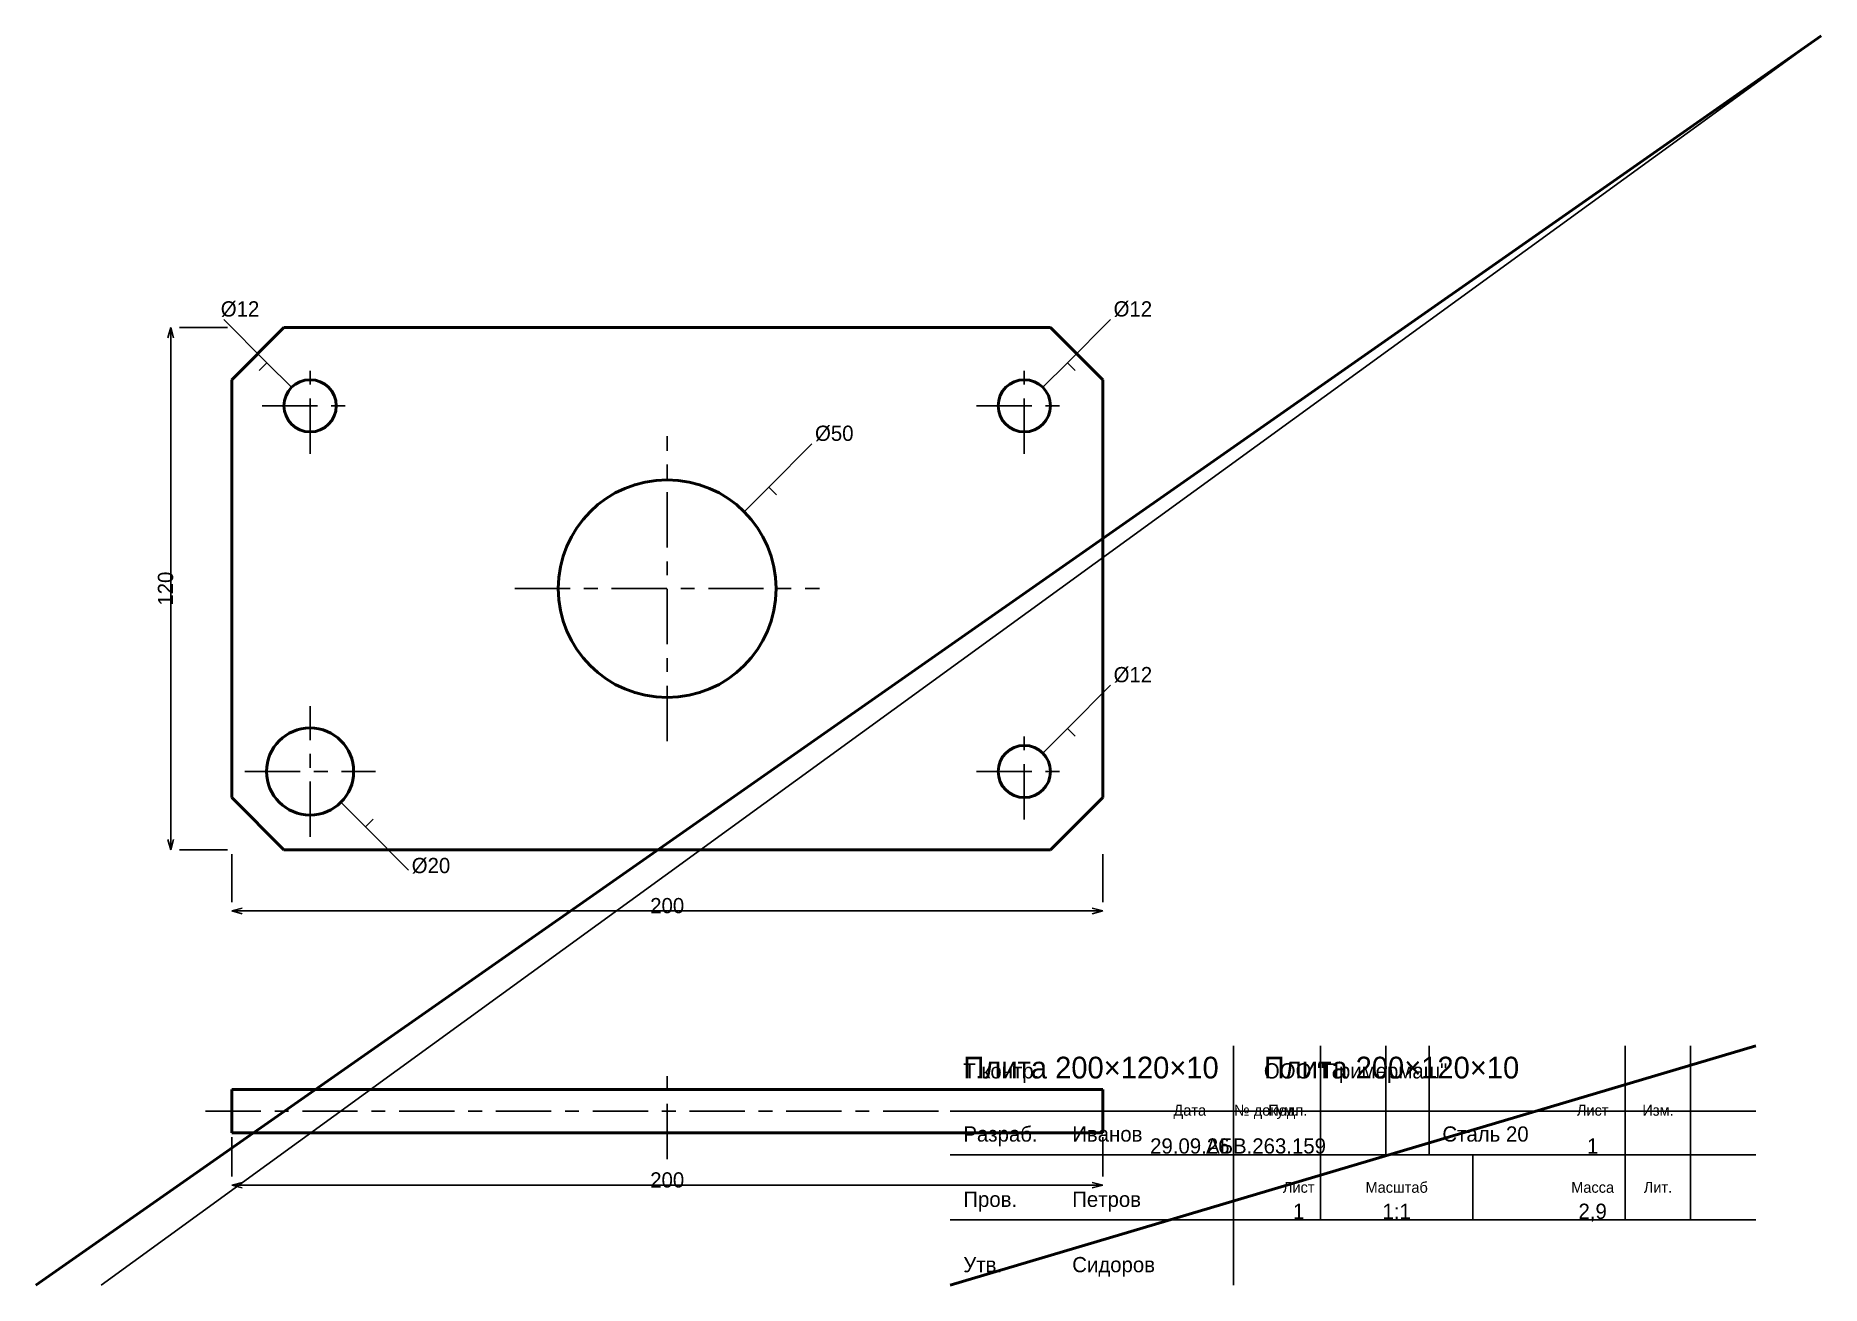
# Model space of a CAD drawing. Header units: millimetres. Extents: x 5 to 415, y 5 to 292.
import ezdxf
from ezdxf.enums import TextEntityAlignment as Align

# ---------------------------------------------------------------- set-up
doc = ezdxf.new("R2010")
doc.units = ezdxf.units.MM
doc.linetypes.add('CENTER', pattern=[22.225, 12.7, -3.175, 3.175, -3.175])
doc.linetypes.add('DASHED', pattern=[9, 6, -3])
for name, color, linetype, lineweight in [('AXIS', 7, 'CENTER', 25), ('DIMS', 7, 'CONTINUOUS', 25), ('MAIN', 7, 'CONTINUOUS', 50), ('TEXT', 7, 'CONTINUOUS', 25), ('THIN', 7, 'CONTINUOUS', 25)]:
    doc.layers.add(name, color=color, linetype=linetype, lineweight=lineweight)

msp = doc.modelspace()

# ---------------------------------------------------------------- linework, layer by layer
at = {"layer": 'AXIS', "linetype": 'CENTER', "lineweight": 25}
for p, q in [((68, 196), (68, 218)), ((232, 196), (232, 218)), ((57, 207), (79, 207)), ((221, 207), (243, 207)), ((150, 130), (150, 200)), ((115, 165), (185, 165)), ((68, 108), (68, 138)), ((232, 112), (232, 134)), ((53, 123), (83, 123)), ((221, 123), (243, 123)), ((150, 34), (150, 56)), ((44, 45), (256, 45))]:
    msp.add_line(p, q, dxfattribs=at)
at = {"layer": 'DIMS', "linetype": 'CONTINUOUS', "lineweight": 25}
for p, q in [((58.101, 216.899), (48.201, 226.799)), ((241.899, 216.899), (251.799, 226.799)), ((36, 225), (35.353, 222.585)), ((36, 105), (36, 225)), ((36, 225), (36.647, 222.585)), ((49, 225), (38, 225)), ((58.101, 216.899), (56.333, 215.132)), ((63.757, 211.243), (58.101, 216.899)), ((58.101, 216.899), (59.868, 215.132)), ((236.243, 211.243), (241.899, 216.899)), ((241.899, 216.899), (240.132, 215.132)), ((241.899, 216.899), (243.667, 215.132)), ((173.335, 188.335), (183.234, 198.234)), ((167.678, 182.678), (173.335, 188.335)), ((173.335, 188.335), (171.567, 186.567)), ((173.335, 188.335), (175.102, 186.567)), ((241.899, 132.899), (251.799, 142.799)), ((236.243, 127.243), (241.899, 132.899)), ((241.899, 132.899), (240.132, 131.132)), ((241.899, 132.899), (243.667, 131.132)), ((75.071, 115.929), (80.728, 110.272)), ((80.728, 110.272), (78.96, 112.04)), ((80.728, 110.272), (82.496, 112.04)), ((36, 105), (35.353, 107.415)), ((36, 105), (36.647, 107.415)), ((80.728, 110.272), (90.627, 100.373)), ((49, 105), (38, 105)), ((50, 104), (50, 93)), ((250, 104), (250, 93)), ((50, 91), (52.415, 91.647)), ((50, 91), (250, 91)), ((50, 91), (52.415, 90.353)), ((250, 91), (247.585, 91.647)), ((250, 91), (247.585, 90.353)), ((50, 39), (50, 30)), ((250, 39), (250, 30)), ((50, 28), (52.415, 28.647)), ((50, 28), (250, 28)), ((50, 28), (52.415, 27.353)), ((250, 28), (247.585, 28.647)), ((250, 28), (247.585, 27.353))]:
    msp.add_line(p, q, dxfattribs=at)
at = {"layer": 'MAIN', "linetype": 'CONTINUOUS', "lineweight": 50}
for p, q in [((5, 5), (415, 292)), ((62, 225), (50, 213)), ((238, 225), (62, 225)), ((250, 213), (238, 225)), ((50, 213), (50, 117)), ((250, 117), (250, 213)), ((50, 117), (62, 105)), ((238, 105), (250, 117)), ((62, 105), (238, 105)), ((215, 5), (400, 60)), ((50, 50), (250, 50)), ((50, 40), (50, 50)), ((250, 40), (250, 50)), ((50, 40), (250, 40))]:
    msp.add_line(p, q, dxfattribs=at)
for centre, radius in [((68, 207), 6), ((232, 207), 6), ((150, 165), 25), ((68, 123), 10), ((232, 123), 6)]:
    msp.add_circle(centre, radius, dxfattribs=at)
at = {"layer": 'THIN', "linetype": 'CONTINUOUS', "lineweight": 25}
for p, q in [((20, 5), (415, 292)), ((280, 5), (280, 60)), ((300, 35), (300, 60)), ((315, 35), (315, 60)), ((325, 35), (325, 60)), ((370, 35), (370, 60)), ((385, 35), (385, 60)), ((215, 45), (400, 45)), ((215, 35), (400, 35)), ((300, 20), (300, 35)), ((335, 20), (335, 35)), ((370, 20), (370, 35)), ((385, 20), (385, 35)), ((215, 20), (400, 20))]:
    msp.add_line(p, q, dxfattribs=at)
at = {"layer": 'THIN', "linetype": 'DASHED', "lineweight": 25}
for p, q in [((50, 50), (62, 50)), ((238, 50), (250, 50)), ((50, 40), (62, 40)), ((238, 40), (250, 40))]:
    msp.add_line(p, q, dxfattribs=at)

# ---------------------------------------------------------------- texts
at = {"layer": 'DIMS', "linetype": 'CONTINUOUS', "lineweight": 25}
for s, p in [('%%c12', (47.494, 227.506)), ('%%c12', (252.506, 227.506)), ('%%c50', (183.941, 198.941)), ('%%c12', (252.506, 143.506)), ('%%c20', (91.335, 99.665))]:
    msp.add_text(s, height=3.5, dxfattribs=at).set_placement(p)
msp.add_text('120', height=3.5, rotation=90, dxfattribs=at).set_placement((34.8, 165), align=Align.MIDDLE_CENTER)
for p in [(150, 92.2), (150, 29.2)]:
    msp.add_text('200', height=3.5, dxfattribs=at).set_placement(p, align=Align.MIDDLE_CENTER)
at = {"layer": 'TEXT', "linetype": 'CONTINUOUS', "lineweight": 25}
for s, height, p in [('Плита 200×120×10', 5, (218, 52.5)), ('Плита 200×120×10', 5, (287, 52.5)), ('Т.контр.', 3.5, (218, 52.5)), ('ООО "Примермаш"', 3.5, (287, 52.5)), ('Разраб.', 3.5, (218, 38)), ('Иванов', 3.5, (243, 38)), ('Сталь 20', 3.5, (328, 38)), ('Пров.', 3.5, (218, 23)), ('Петров', 3.5, (243, 23)), ('Утв.', 3.5, (218, 8)), ('Сидоров', 3.5, (243, 8))]:
    msp.add_text(s, height=height, dxfattribs=at).set_placement(p)
for s, height, p in [('Дата', 2.5, (270, 45.2)), ('№ докум.', 2.5, (287.5, 45.2)), ('Подп.', 2.5, (292.5, 45.2)), ('Лист', 2.5, (362.5, 45.2)), ('Изм.', 2.5, (377.5, 45.2)), ('29.09.26', 3.5, (270, 37)), ('АБВ.263.159', 3.5, (287.5, 37)), ('1', 3.5, (362.5, 37)), ('Лист', 2.5, (295, 27.5)), ('Масштаб', 2.5, (317.5, 27.5)), ('Масса', 2.5, (362.5, 27.5)), ('Лит.', 2.5, (377.5, 27.5)), ('1', 3.5, (295, 22)), ('1:1', 3.5, (317.5, 22)), ('2,9', 3.5, (362.5, 22))]:
    msp.add_text(s, height=height, dxfattribs=at).set_placement(p, align=Align.MIDDLE_CENTER)

doc.saveas('drawing.dxf')
